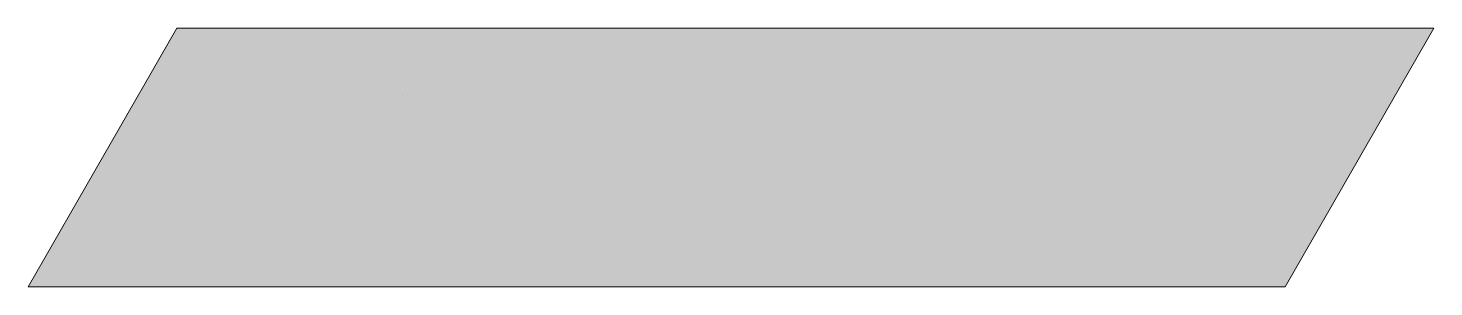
# Model space of a CAD drawing. Header units: inches. Extents: x 3.3 to 68.3, y 280.5 to 292.4.
import ezdxf

# ---------------------------------------------------------------- set-up
doc = ezdxf.new("R2010")
doc.units = ezdxf.units.IN
doc.header["$MEASUREMENT"] = 0
doc.layers.add('Layer 1', color=7, linetype='Continuous')

msp = doc.modelspace()

# ---------------------------------------------------------------- hatches: boundary and pattern name
at = {"layer": 'Layer 1', "true_color": 0x000000}
h = msp.add_hatch(color=18, dxfattribs=at)
h.dxf.hatch_style = 2
h.paths.add_polyline_path([(3.289, 280.451), (10.171, 292.391), (68.289, 292.391), (61.407, 280.451)])

# ---------------------------------------------------------------- linework, layer by layer
at = {"layer": 'Layer 1', "color": 250, "lineweight": 18, "true_color": 0x231f20}
msp.add_lwpolyline([(3.289, 280.451), (10.171, 292.391), (68.289, 292.391), (61.407, 280.451), (3.289, 280.451)], dxfattribs=at)
at = {"layer": 'Layer 1', "lineweight": 0}
msp.add_lwpolyline([(20.601, 289.306), (20.601, 289.306)], dxfattribs=at)

doc.saveas('drawing.dxf')
